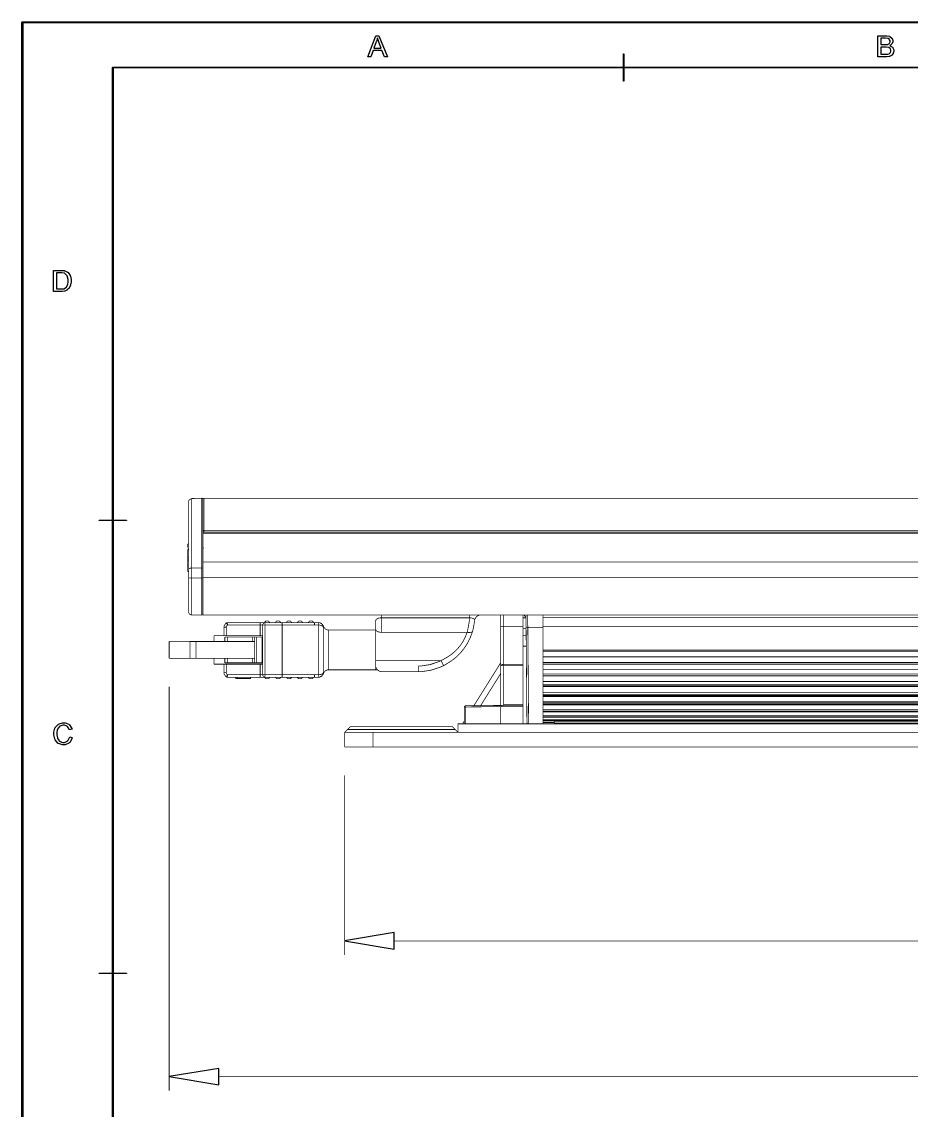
# Model space of a CAD drawing. Extents: x 0.54 to 10.46, y 0.74 to 7.76.
# Drawn here: x 0.535 to 3.818, y 3.745 to 7.761 of the extents above; entities that cross this region are included whole.
import ezdxf

# ---------------------------------------------------------------- set-up
doc = ezdxf.new("R2010")
doc.units = 0
doc.layers.get('0').update_dxf_attribs({"linetype": 'CONTINUOUS'})

msp = doc.modelspace()

# ---------------------------------------------------------------- linework, layer by layer
at = {"color": 0}
for points in [[(10.4631, 0.73899), (0.53689, 0.73899), (0.53646, 0.73899), (0.53516, 0.74029), (0.53516, 0.74072), (0.53516, 7.75928), (0.53516, 7.75971), (0.53646, 7.76101), (0.53689, 7.76101), (10.4631, 7.76101), (10.4635, 7.76101), (10.4648, 7.75971), (10.4648, 7.75928), (10.4648, 0.74072), (10.4648, 0.74029), (10.4635, 0.73899), (10.4631, 0.73899)], [(0.53863, 0.74246), (10.4614, 0.74246), (10.4614, 7.75754), (0.53863, 7.75754), (0.53863, 0.74246)], [(1.8125, 7.63167), (1.84239, 7.70953), (1.85351, 7.70953), (1.88536, 7.63167), (1.87364, 7.63167), (1.86453, 7.65528), (1.83203, 7.65528), (1.82346, 7.63167), (1.8125, 7.63167)], [(1.83496, 7.66363), (1.86139, 7.66363), (1.85325, 7.68522), (1.8526, 7.68685), (1.84799, 7.70031), (1.84771, 7.70133), (1.84744, 7.70008), (1.84397, 7.68772), (1.84353, 7.68647), (1.83496, 7.66363)], [(3.69461, 7.63167), (3.69461, 7.70953), (3.72385, 7.70953), (3.72738, 7.70953), (3.73719, 7.70757), (3.73812, 7.70714), (3.73899, 7.70676), (3.74604, 7.70068), (3.74658, 7.69987), (3.74707, 7.69906), (3.74962, 7.692), (3.74962, 7.68961), (3.74962, 7.68728), (3.74735, 7.68099), (3.7469, 7.68024), (3.74642, 7.67953), (3.73964, 7.67356), (3.73872, 7.67307), (3.73986, 7.67275), (3.74897, 7.66689), (3.74962, 7.66601), (3.75022, 7.66521), (3.75342, 7.65701), (3.75342, 7.65424), (3.75342, 7.65175), (3.75146, 7.64492), (3.75108, 7.6441), (3.75071, 7.64333), (3.74593, 7.63726), (3.74539, 7.63683), (3.74479, 7.63644), (3.73768, 7.63319), (3.73687, 7.63297), (3.736, 7.63276), (3.72721, 7.63167), (3.72428, 7.63167), (3.69461, 7.63167)], [(3.70492, 7.67681), (3.72174, 7.67681), (3.72418, 7.67681), (3.73107, 7.67763), (3.73156, 7.67774), (3.73221, 7.67796), (3.73714, 7.68115), (3.73747, 7.68158), (3.73779, 7.68207), (3.73947, 7.68685), (3.73947, 7.68842), (3.73947, 7.69015), (3.7379, 7.69472), (3.73763, 7.69521), (3.73731, 7.69569), (3.73286, 7.69906), (3.73232, 7.69922), (3.73172, 7.69943), (3.72325, 7.70031), (3.72049, 7.70031), (3.70492, 7.70031), (3.70492, 7.67681)], [(2.75608, 7.54135), (2.75592, 7.54135), (2.75543, 7.54189), (2.75543, 7.54204), (2.75543, 7.64231), (2.75543, 7.64247), (2.75592, 7.64296), (2.75608, 7.64296), (2.75624, 7.64296), (2.75678, 7.64247), (2.75678, 7.64231), (2.75678, 7.54204), (2.75678, 7.54189), (2.75624, 7.54135), (2.75608, 7.54135)], [(3.70492, 7.6409), (3.72428, 7.6409), (3.72601, 7.6409), (3.73096, 7.64117), (3.73133, 7.64122), (3.73188, 7.64133), (3.73682, 7.64318), (3.73725, 7.64339), (3.73763, 7.64367), (3.74094, 7.64725), (3.74121, 7.64768), (3.74143, 7.64817), (3.74274, 7.65272), (3.74274, 7.65424), (3.74274, 7.65614), (3.74083, 7.66129), (3.7405, 7.66183), (3.74013, 7.66237), (3.73497, 7.66613), (3.73432, 7.66635), (3.73361, 7.66656), (3.72558, 7.66764), (3.72293, 7.66764), (3.70492, 7.66764), (3.70492, 7.6409)], [(10.296, 0.90609), (0.87115, 0.90609), (0.87071, 0.90609), (0.86941, 0.90739), (0.86941, 0.90782), (0.86941, 7.59218), (0.86941, 7.59261), (0.87071, 7.59392), (0.87115, 7.59392), (10.296, 7.59392), (10.2964, 7.59392), (10.2977, 7.59261), (10.2977, 7.59218), (10.2977, 0.90782), (10.2977, 0.90739), (10.2964, 0.90609), (10.296, 0.90609)], [(0.87289, 0.90956), (10.2943, 0.90956), (10.2943, 7.59044), (0.87289, 7.59044), (0.87289, 0.90956)], [(0.65283, 6.76579), (0.65283, 6.84358), (0.67963, 6.84358), (0.68305, 6.84358), (0.69265, 6.84267), (0.69347, 6.84244), (0.69455, 6.84224), (0.7041, 6.83762), (0.70491, 6.83692), (0.70589, 6.83604), (0.71354, 6.82497), (0.71408, 6.82362), (0.71457, 6.82226), (0.71718, 6.8094), (0.71718, 6.80512), (0.71718, 6.80122), (0.71539, 6.79053), (0.71506, 6.78939), (0.71468, 6.78825), (0.71029, 6.77881), (0.7098, 6.77806), (0.70926, 6.77735), (0.70329, 6.77143), (0.70269, 6.771), (0.70204, 6.77056), (0.69428, 6.76731), (0.69341, 6.76708), (0.69249, 6.76687), (0.68376, 6.76579), (0.68088, 6.76579), (0.65283, 6.76579)], [(0.66309, 6.77496), (0.67974, 6.77496), (0.68273, 6.77496), (0.69103, 6.77615), (0.69179, 6.77636), (0.69249, 6.77664), (0.69835, 6.78), (0.69878, 6.78043), (0.69938, 6.78103), (0.7041, 6.78922), (0.70448, 6.79025), (0.70481, 6.79129), (0.70654, 6.80181), (0.70654, 6.80528), (0.70654, 6.81), (0.70318, 6.82292), (0.70253, 6.824), (0.70182, 6.82514), (0.69374, 6.83247), (0.69282, 6.83279), (0.69211, 6.83306), (0.68262, 6.83442), (0.67947, 6.83442), (0.66309, 6.83442), (0.66309, 6.77496)], [(0.92128, 5.92042), (0.82096, 5.92042), (0.8208, 5.92042), (0.82031, 5.9209), (0.82031, 5.92106), (0.82031, 5.92128), (0.8208, 5.92176), (0.82096, 5.92176), (0.92128, 5.92176), (0.92144, 5.92176), (0.92193, 5.92128), (0.92193, 5.92106), (0.92193, 5.9209), (0.92144, 5.92042), (0.92128, 5.92042)], [(0.71202, 5.12196), (0.72228, 5.11936), (0.72173, 5.11724), (0.71202, 5.10118), (0.71067, 5.10004), (0.70926, 5.09896), (0.69488, 5.09337), (0.6901, 5.09337), (0.68495, 5.09337), (0.6709, 5.09765), (0.6696, 5.09847), (0.66824, 5.09933), (0.65826, 5.11171), (0.65761, 5.11333), (0.6569, 5.11496), (0.65348, 5.12939), (0.65348, 5.13417), (0.65348, 5.13949), (0.65734, 5.15392), (0.65815, 5.15539), (0.65891, 5.1569), (0.66992, 5.1684), (0.67139, 5.16917), (0.6728, 5.16997), (0.68587, 5.17383), (0.69027, 5.17383), (0.69515, 5.17383), (0.70855, 5.16894), (0.70991, 5.16792), (0.71121, 5.16694), (0.72043, 5.153), (0.72098, 5.15121), (0.71083, 5.14882), (0.71034, 5.15022), (0.70383, 5.16054), (0.70296, 5.16114), (0.70209, 5.16178), (0.69298, 5.16504), (0.69, 5.16504), (0.68625, 5.16504), (0.676, 5.16146), (0.67502, 5.16075), (0.67399, 5.16004), (0.66694, 5.15044), (0.66656, 5.14919), (0.66612, 5.148), (0.66412, 5.13769), (0.66412, 5.13422), (0.66412, 5.12993), (0.6665, 5.11817), (0.66699, 5.11692), (0.66748, 5.11572), (0.67497, 5.1065), (0.676, 5.10585), (0.67697, 5.10525), (0.68614, 5.10215), (0.68924, 5.10215), (0.69287, 5.10215), (0.70285, 5.10633), (0.70388, 5.10715), (0.70486, 5.10801), (0.71164, 5.12033), (0.71202, 5.12196)], [(0.92128, 4.24929), (0.82096, 4.24929), (0.8208, 4.24929), (0.82031, 4.24983), (0.82031, 4.25), (0.82031, 4.25022), (0.8208, 4.25071), (0.82096, 4.25071), (0.92128, 4.25071), (0.92144, 4.25071), (0.92193, 4.25022), (0.92193, 4.25), (0.92193, 4.24983), (0.92144, 4.24929), (0.92128, 4.24929)]]:
    msp.add_lwpolyline(points, close=True, dxfattribs=at)
at = {"color": 0, "const_width": 0.00278}
for points in [[(1.16124, 6.00168), (1.15983, 6.00163), (1.15115, 5.99382), (1.15115, 5.99121)], [(1.15115, 5.74192), (1.15115, 5.99121)], [(1.19916, 6.00299), (1.16124, 6.00168)], [(1.20345, 5.99886), (1.20345, 5.99994), (1.2003, 6.00304), (1.19927, 6.00304), (1.19927, 6.00304), (1.19916, 6.00299), (1.19916, 6.00299)], [(1.20763, 6.00222), (1.20654, 6.00222), (1.20345, 5.99914), (1.20345, 5.99804)], [(1.20345, 5.87765), (1.20345, 5.99886)], [(1.20345, 5.99804), (1.20345, 5.88183)], [(7.47597, 6.00222), (1.20763, 6.00222)], [(1.20763, 5.88465), (1.20714, 5.88476), (1.20356, 5.88232), (1.20345, 5.88183)], [(1.20345, 5.88183), (1.20345, 5.88081), (1.20654, 5.87765), (1.20763, 5.87765)], [(7.48014, 5.87765), (1.20345, 5.87765)], [(1.20345, 5.87765), (1.20345, 5.87315)], [(7.48014, 5.87315), (1.20345, 5.87315)], [(1.20345, 5.87315), (1.20345, 5.76758)], [(1.20763, 5.88465), (1.20763, 5.88015)], [(1.20763, 5.88465), (7.47597, 5.88465)], [(1.20763, 5.88015), (1.20763, 5.87761)], [(1.14697, 5.82026), (1.14697, 5.83404)], [(1.14697, 5.83404), (1.15115, 5.83404)], [(1.14697, 5.81549), (1.15115, 5.81549)], [(1.14697, 5.7864), (1.14697, 5.81293)], [(1.14697, 5.81293), (1.15115, 5.81293)], [(1.14697, 5.77496), (1.14697, 5.7864)], [(1.14697, 5.7864), (1.15115, 5.7864)], [(1.20763, 5.81907), (1.2053, 5.81907), (1.20524, 5.81907), (1.20508, 5.81907), (1.20508, 5.81907), (1.20448, 5.81907), (1.20443, 5.81907), (1.20432, 5.81907), (1.20432, 5.81907), (1.20416, 5.81907), (1.20416, 5.81907), (1.20399, 5.81907), (1.20399, 5.81907), (1.20383, 5.81907), (1.20378, 5.81907), (1.20367, 5.81907), (1.20367, 5.81907), (1.20367, 5.81907), (1.20356, 5.81907), (1.20356, 5.81907)], [(1.14697, 5.73292), (1.14697, 5.77496)], [(1.14697, 5.77496), (1.15115, 5.77496)], [(1.16124, 5.74507), (1.15923, 5.74496), (1.15733, 5.74479), (1.1556, 5.74447), (1.15408, 5.74408), (1.15283, 5.7436), (1.15191, 5.74311), (1.15131, 5.74251), (1.15115, 5.74192)], [(1.19916, 5.74544), (1.16124, 5.74507)], [(1.16124, 5.74507), (1.16124, 5.70817)], [(1.19916, 5.70817), (1.19916, 5.74544)], [(1.19927, 5.74544), (1.19916, 5.74544)], [(1.19927, 5.74544), (1.2009, 5.74533), (1.20161, 5.74522), (1.20226, 5.74507), (1.20275, 5.7449), (1.20313, 5.74468), (1.2034, 5.74442), (1.20345, 5.74419)], [(4.70036, 5.76758), (1.20345, 5.76758)], [(1.20345, 5.76758), (1.20345, 5.71126)], [(1.20345, 5.70817), (1.20345, 5.74419)], [(1.15115, 5.73292), (1.14697, 5.73292)], [(1.14697, 5.7315), (1.15115, 5.7315)], [(1.15115, 5.7315), (1.14697, 5.7315)], [(1.15115, 5.74192), (1.15115, 5.70817)], [(1.15115, 5.58263), (1.15115, 5.70817)], [(1.15115, 5.70817), (1.16124, 5.70817)], [(1.19916, 5.70817), (1.16124, 5.70817)], [(1.16124, 5.70817), (1.16124, 5.57215)], [(1.19916, 5.57215), (1.19916, 5.70817)], [(1.19916, 5.70817), (1.20345, 5.70817)], [(1.20345, 5.71126), (1.20345, 5.57215)], [(5.14111, 5.71126), (1.20345, 5.71126)], [(1.15115, 5.58263), (1.15115, 5.58078), (1.15419, 5.57525), (1.15972, 5.57215), (1.16162, 5.57215)], [(7.48014, 5.57215), (1.16162, 5.57215)], [(1.28982, 5.54275), (1.28847, 5.54194), (1.28109, 5.53087), (1.28109, 5.52713)], [(1.29319, 5.544), (1.29313, 5.544), (1.29302, 5.54394), (1.29302, 5.54394), (1.29281, 5.54389), (1.29281, 5.54389), (1.29264, 5.54389), (1.29264, 5.54389), (1.29243, 5.54383), (1.29243, 5.54383), (1.29226, 5.54378), (1.29226, 5.54378), (1.29221, 5.54378), (1.2921, 5.54372), (1.2921, 5.54372), (1.29205, 5.54372), (1.29188, 5.54368), (1.29188, 5.54368), (1.29188, 5.54368), (1.29172, 5.54362), (1.29172, 5.54362), (1.29167, 5.54362), (1.29156, 5.54357), (1.29156, 5.54357), (1.29134, 5.54351), (1.29118, 5.54346), (1.29112, 5.54346), (1.29102, 5.54335), (1.29102, 5.54335), (1.29096, 5.54335), (1.29085, 5.54329), (1.29085, 5.54329), (1.29069, 5.54318), (1.29064, 5.54318), (1.29053, 5.54313), (1.29053, 5.54313), (1.29047, 5.54313), (1.29037, 5.54303), (1.29037, 5.54303), (1.29031, 5.54303), (1.2902, 5.54297), (1.2902, 5.54297), (1.29015, 5.54297), (1.29004, 5.54286), (1.29004, 5.54286), (1.28998, 5.54286), (1.28988, 5.54275), (1.28988, 5.54275), (1.28982, 5.54275), (1.28971, 5.54269), (1.28971, 5.54269)], [(1.2946, 5.54411), (1.29422, 5.54411), (1.29329, 5.54406), (1.29319, 5.544)], [(1.2946, 5.54411), (1.2946, 5.53494)], [(1.2946, 5.54411), (1.41504, 5.54411)], [(1.41504, 5.54411), (1.41504, 5.53494)], [(1.41504, 5.54411), (1.43338, 5.54411)], [(1.43338, 5.54411), (1.43104, 5.54411), (1.42421, 5.53728), (1.42421, 5.53494)], [(1.43707, 5.54964), (1.43565, 5.54964), (1.43158, 5.54551), (1.43158, 5.54411)], [(1.43338, 5.54411), (1.43321, 5.5434), (1.43261, 5.53575), (1.43267, 5.53494)], [(1.43338, 5.54411), (1.49615, 5.54411)], [(1.43707, 5.54964), (1.44439, 5.54964)], [(1.44993, 5.54411), (1.44993, 5.54551), (1.44575, 5.54958), (1.44439, 5.54958)], [(1.47743, 5.54964), (1.47601, 5.54964), (1.47194, 5.54551), (1.47194, 5.54411)], [(1.47743, 5.54964), (1.48475, 5.54964)], [(1.49029, 5.54411), (1.49029, 5.54551), (1.48617, 5.54958), (1.48481, 5.54958)], [(1.49615, 5.54411), (1.49593, 5.5434), (1.49539, 5.53575), (1.49544, 5.53494)], [(1.49615, 5.54411), (1.49615, 5.53494)], [(1.49615, 5.54411), (1.61546, 5.54411)], [(1.51779, 5.54964), (1.51639, 5.54964), (1.51232, 5.54551), (1.51232, 5.54411)], [(1.51779, 5.54964), (1.52518, 5.54964)], [(1.53065, 5.54411), (1.53065, 5.54551), (1.52653, 5.54958), (1.52518, 5.54958)], [(1.55821, 5.54964), (1.55681, 5.54964), (1.55268, 5.54551), (1.55268, 5.54411)], [(1.55821, 5.54964), (1.56554, 5.54964)], [(1.57101, 5.54411), (1.57101, 5.54551), (1.56689, 5.54958), (1.56554, 5.54958)], [(1.59858, 5.54964), (1.59717, 5.54964), (1.5931, 5.54551), (1.5931, 5.54411)], [(1.59858, 5.54964), (1.6059, 5.54964)], [(1.61143, 5.54411), (1.61143, 5.54551), (1.60726, 5.54958), (1.6059, 5.54958)], [(1.61546, 5.54411), (1.61546, 5.53494)], [(1.61546, 5.54411), (1.62978, 5.54411)], [(1.64811, 5.52576), (1.64811, 5.52903), (1.64274, 5.53879), (1.63297, 5.54411), (1.62978, 5.54411)], [(1.62978, 5.53494), (1.62978, 5.54411)], [(1.62978, 5.54411), (1.63092, 5.54411)], [(1.64871, 5.53033), (1.64817, 5.53239), (1.64214, 5.54031), (1.63368, 5.54411), (1.63092, 5.54411)], [(1.86247, 5.56168), (1.8584, 5.56153), (1.85449, 5.56093), (1.85086, 5.55994), (1.84771, 5.55865), (1.84511, 5.55707), (1.84315, 5.55524), (1.84196, 5.55328), (1.84158, 5.55126)], [(1.84158, 5.55126), (1.84158, 5.3839)], [(1.86247, 5.56168), (1.86247, 5.57215)], [(2.18679, 5.56168), (1.86247, 5.56168)], [(1.86247, 5.56168), (1.86247, 5.50819)], [(2.17904, 5.50819), (2.18028, 5.51253), (2.18679, 5.54943), (2.18679, 5.56168)], [(2.18679, 5.56168), (2.18679, 5.57215)], [(2.18679, 5.56168), (2.18799, 5.56168), (2.18858, 5.56164), (2.18924, 5.56164), (2.19103, 5.56147), (2.19157, 5.56142), (2.19217, 5.56136), (2.19271, 5.56131), (2.19325, 5.56119), (2.19379, 5.56114), (2.19542, 5.56082), (2.19689, 5.56049), (2.19732, 5.56039), (2.19781, 5.56028), (2.19824, 5.56011), (2.19911, 5.5599), (2.19949, 5.55974), (2.19993, 5.55957), (2.20031, 5.55946), (2.20068, 5.55931), (2.20101, 5.55919), (2.20133, 5.55903), (2.20171, 5.55886), (2.20204, 5.55871), (2.20236, 5.5586), (2.20264, 5.55843), (2.20296, 5.55826), (2.20378, 5.55778), (2.204, 5.55761), (2.20426, 5.55746), (2.20492, 5.55697), (2.20508, 5.55681), (2.20529, 5.55664), (2.20562, 5.55632), (2.20574, 5.5561), (2.20589, 5.55593), (2.20632, 5.55528), (2.20637, 5.55507), (2.20654, 5.55458), (2.2066, 5.55436), (2.20676, 5.55388), (2.20676, 5.5535), (2.20682, 5.55333), (2.20682, 5.55317)], [(2.19906, 5.51269), (2.20003, 5.516), (2.20649, 5.54975), (2.20682, 5.55317)], [(2.22765, 5.57215), (2.22412, 5.57215), (2.21354, 5.56674), (2.20703, 5.55588), (2.20682, 5.55317)], [(2.30274, 5.52869), (2.30274, 5.57215)], [(2.38471, 5.57215), (2.38471, 5.53033)], [(2.39611, 5.56168), (2.38471, 5.56168)], [(2.39611, 5.56179), (2.39606, 5.56326), (2.38824, 5.57215), (2.38564, 5.57215)], [(2.396, 5.57215), (2.39638, 5.5261)], [(2.40229, 5.57215), (2.40267, 5.52615)], [(2.45876, 5.57215), (2.45876, 5.56381)], [(2.45876, 5.56381), (2.45876, 5.53033)], [(2.45876, 5.56381), (6.22483, 5.56381)], [(1.28109, 5.52713), (1.28109, 5.49582)], [(1.29026, 5.52713), (1.28109, 5.52713)], [(1.2946, 5.53494), (1.29449, 5.53483), (1.29427, 5.53472), (1.29416, 5.53456), (1.29351, 5.53413), (1.2934, 5.53396), (1.29308, 5.53375), (1.29253, 5.53321), (1.29243, 5.53304), (1.29226, 5.53288), (1.29216, 5.53271), (1.29205, 5.53261), (1.29183, 5.53228), (1.29172, 5.53207), (1.29161, 5.53196), (1.2915, 5.53174), (1.29129, 5.53142), (1.29123, 5.53125), (1.29112, 5.53108), (1.29107, 5.53087), (1.29096, 5.53071), (1.29091, 5.53054), (1.2908, 5.53033), (1.29069, 5.53), (1.29064, 5.52979), (1.29058, 5.52962), (1.29053, 5.5294), (1.29047, 5.52924), (1.29047, 5.52903), (1.29042, 5.52886), (1.29042, 5.52865), (1.29037, 5.52849), (1.29037, 5.52826), (1.29031, 5.5281), (1.29031, 5.52767), (1.29026, 5.5275), (1.29026, 5.52713)], [(1.29026, 5.52713), (1.29026, 5.49582)], [(1.29123, 5.54047), (1.29156, 5.53988), (1.29194, 5.53928), (1.29237, 5.53863), (1.29275, 5.53792), (1.29324, 5.53722), (1.29367, 5.53646), (1.29416, 5.53569), (1.2946, 5.53494)], [(1.2946, 5.53494), (1.41504, 5.53494)], [(1.41504, 5.53494), (1.42421, 5.53494)], [(1.41504, 5.49582), (1.41504, 5.53494)], [(1.42421, 5.53494), (1.42665, 5.53494)], [(1.42421, 5.53494), (1.42421, 5.3514)], [(1.42665, 5.53494), (1.43267, 5.53494)], [(1.43267, 5.53494), (1.43267, 5.3514)], [(1.43267, 5.53494), (1.49544, 5.53494)], [(1.49544, 5.53494), (1.49576, 5.53494)], [(1.49544, 5.3514), (1.49544, 5.53494)], [(1.49582, 5.53494), (1.49615, 5.53494)], [(1.49615, 5.53494), (1.49615, 5.3514)], [(1.49615, 5.53494), (1.61546, 5.53494)], [(1.62978, 5.53494), (1.61546, 5.53494)], [(1.62978, 5.3514), (1.62978, 5.53494)], [(1.64811, 5.52576), (1.64779, 5.52756), (1.64671, 5.52924), (1.64501, 5.53087), (1.64274, 5.53222), (1.63997, 5.53336), (1.63678, 5.53424), (1.63336, 5.53478), (1.62978, 5.53494)], [(1.64811, 5.52576), (1.64811, 5.36057)], [(1.64817, 5.52593), (1.64817, 5.52588)], [(1.64871, 5.53033), (1.64919, 5.52832), (1.65522, 5.52046), (1.66362, 5.5166), (1.66644, 5.5166)], [(1.84196, 5.5166), (1.6665, 5.5166)], [(1.84082, 5.36974), (1.84082, 5.51247)], [(1.84158, 5.51867), (1.84196, 5.5166), (1.84315, 5.51465), (1.84511, 5.51286), (1.84771, 5.51129), (1.85086, 5.50999), (1.85449, 5.509), (1.8584, 5.5084), (1.86247, 5.50819)], [(1.86247, 5.50819), (2.17904, 5.50819)], [(2.08236, 5.4036), (2.08512, 5.40511), (2.08794, 5.40663), (2.09071, 5.4081), (2.09347, 5.40967), (2.09619, 5.41118), (2.09896, 5.41271), (2.10167, 5.41428), (2.10439, 5.4159), (2.10704, 5.41754), (2.10969, 5.41922), (2.11231, 5.4209), (2.1149, 5.42264), (2.11751, 5.42443), (2.12001, 5.42622), (2.1225, 5.42811), (2.12494, 5.43001), (2.12972, 5.43403), (2.13206, 5.43614), (2.13433, 5.43826), (2.13656, 5.44043), (2.13878, 5.44265), (2.1409, 5.44488), (2.14301, 5.44715), (2.14513, 5.44949), (2.14719, 5.45182), (2.14919, 5.45415), (2.1511, 5.45654), (2.153, 5.45899), (2.15483, 5.46143), (2.15662, 5.46392), (2.15836, 5.46636), (2.16, 5.46892), (2.16157, 5.4714), (2.16308, 5.47396), (2.1645, 5.47657), (2.1659, 5.47911), (2.16726, 5.48172), (2.16857, 5.48432), (2.16982, 5.48699), (2.17106, 5.48958), (2.17344, 5.4949), (2.17458, 5.49756), (2.17567, 5.50022), (2.17681, 5.50288), (2.1779, 5.50553), (2.17904, 5.50819)], [(2.19906, 5.51269), (2.19819, 5.50999), (2.19721, 5.50726), (2.19536, 5.50185), (2.19342, 5.49642), (2.19239, 5.49376), (2.19129, 5.49104), (2.19015, 5.48833), (2.18778, 5.48292), (2.18647, 5.48025), (2.18511, 5.47754), (2.18375, 5.47488), (2.18235, 5.47222), (2.18083, 5.46957), (2.17931, 5.46696), (2.17779, 5.46431), (2.17617, 5.46169), (2.17453, 5.45915), (2.17285, 5.45654), (2.17111, 5.454), (2.16938, 5.4515), (2.16754, 5.449), (2.16575, 5.4465), (2.16194, 5.44162), (2.16, 5.43918), (2.15597, 5.4344), (2.15392, 5.43207), (2.15181, 5.42974), (2.14968, 5.42746), (2.14751, 5.42524), (2.14529, 5.42301), (2.14301, 5.42085), (2.14074, 5.41872), (2.1384, 5.41661), (2.13601, 5.41461), (2.13363, 5.41265), (2.13118, 5.41069), (2.12619, 5.4069), (2.12364, 5.40506), (2.1211, 5.40326), (2.11589, 5.39979), (2.11322, 5.39806), (2.10792, 5.39469), (2.10519, 5.39301), (2.10254, 5.39139), (2.09169, 5.38488)], [(2.17904, 5.50819), (2.18261, 5.50754), (2.18608, 5.50726), (2.18935, 5.50738), (2.19228, 5.50782), (2.19482, 5.50857), (2.19678, 5.50971), (2.19824, 5.51107), (2.19906, 5.51269)], [(2.31315, 5.53033), (2.3119, 5.53033), (2.31164, 5.53028), (2.31011, 5.53028), (2.3099, 5.53022), (2.30914, 5.53022), (2.30892, 5.53017), (2.30843, 5.53017), (2.30821, 5.53011), (2.30778, 5.53011), (2.30757, 5.53006), (2.30713, 5.53006), (2.30692, 5.53), (2.30669, 5.53), (2.30653, 5.52994), (2.30632, 5.52994), (2.3061, 5.52989), (2.30593, 5.52989), (2.30578, 5.52983), (2.30556, 5.52983), (2.30539, 5.52979), (2.30524, 5.52979), (2.3049, 5.52968), (2.30474, 5.52968), (2.30458, 5.52962), (2.30447, 5.52962), (2.30431, 5.52957), (2.30425, 5.52957), (2.30404, 5.52951), (2.30404, 5.52951), (2.30399, 5.52951), (2.30382, 5.52946), (2.30382, 5.52946), (2.30376, 5.52946), (2.3036, 5.52935), (2.3036, 5.52935), (2.30354, 5.52935), (2.30339, 5.52929), (2.30339, 5.52929), (2.30333, 5.52929), (2.30322, 5.52924), (2.30322, 5.52924), (2.30317, 5.52924), (2.30306, 5.52914), (2.30306, 5.52914), (2.303, 5.52914), (2.3029, 5.52903), (2.3029, 5.52903), (2.30285, 5.52903), (2.30274, 5.52886), (2.30274, 5.52886), (2.30274, 5.52886), (2.30274, 5.52869), (2.30274, 5.52869)], [(2.30274, 5.38476), (2.30274, 5.52869)], [(2.38471, 5.53033), (2.31315, 5.53033)], [(2.31315, 5.53033), (2.31315, 5.38992)], [(2.38471, 5.53033), (2.38471, 5.38992)], [(2.38471, 5.52197), (2.39643, 5.52197)], [(2.39638, 5.5261), (2.39697, 5.4579), (2.39757, 5.39236), (2.39811, 5.33197), (2.39854, 5.27903), (2.39893, 5.23557), (2.39919, 5.20329), (2.39936, 5.18343), (2.39942, 5.17671)], [(2.40267, 5.52615), (2.40013, 5.52615), (2.40001, 5.5261), (2.39958, 5.5261), (2.39958, 5.5261), (2.39931, 5.5261), (2.39931, 5.5261), (2.39882, 5.5261), (2.39882, 5.5261), (2.39854, 5.5261), (2.39854, 5.5261), (2.39789, 5.5261), (2.39789, 5.5261), (2.39774, 5.5261), (2.39774, 5.5261), (2.39719, 5.5261), (2.39719, 5.5261), (2.39708, 5.5261), (2.39708, 5.5261), (2.39643, 5.5261)], [(2.40267, 5.52615), (2.45253, 5.52615)], [(2.45876, 5.52615), (2.45253, 5.52615)], [(2.45876, 5.53033), (2.45876, 5.52615)], [(2.45876, 5.53033), (2.45876, 5.52615)], [(2.45876, 5.53033), (6.22483, 5.53033)], [(2.45876, 5.52615), (2.45876, 5.17051)], [(1.07921, 5.47456), (1.24436, 5.47456)], [(1.07921, 5.41178), (1.07921, 5.47456)], [(1.15625, 5.47433), (1.15625, 5.41194)], [(1.15625, 5.47433), (1.17828, 5.47433)], [(1.17828, 5.47433), (1.17828, 5.41194)], [(1.17828, 5.47433), (1.39486, 5.47433)], [(1.24436, 5.49582), (1.24436, 5.47433)], [(1.24436, 5.49582), (1.42421, 5.49582)], [(1.28472, 5.47433), (1.28472, 5.49089)], [(1.28472, 5.49089), (1.29405, 5.49089)], [(1.29405, 5.49089), (1.29405, 5.47439)], [(1.38569, 5.49089), (1.29405, 5.49089)], [(1.38569, 5.47433), (1.38569, 5.49089)], [(1.39486, 5.49089), (1.38569, 5.49089)], [(1.39486, 5.49089), (1.39486, 5.47439)], [(1.39486, 5.49089), (1.40033, 5.49089)], [(1.39486, 5.47433), (1.39486, 5.41194)], [(1.40039, 5.49089), (1.40039, 5.39546)], [(1.40039, 5.49089), (1.42236, 5.49089)], [(1.42236, 5.49089), (1.42236, 5.39546)], [(2.39665, 5.49685), (2.38471, 5.49685)], [(2.38471, 5.45708), (2.39697, 5.45708)], [(2.45876, 5.44239), (6.22483, 5.44239)], [(2.45876, 5.43788), (6.22483, 5.43788)], [(1.07921, 5.41178), (1.24436, 5.41178)], [(1.15625, 5.41194), (1.17828, 5.41194)], [(1.17828, 5.41194), (1.39486, 5.41194)], [(1.24436, 5.41194), (1.24436, 5.39051)], [(1.24436, 5.39051), (1.42421, 5.39051)], [(1.28109, 5.35921), (1.28109, 5.39051)], [(1.28472, 5.39546), (1.28472, 5.41194)], [(1.29405, 5.39546), (1.28472, 5.39546)], [(1.29026, 5.39051), (1.29026, 5.35921)], [(1.29405, 5.41194), (1.29405, 5.39546)], [(1.38569, 5.39546), (1.29405, 5.39546)], [(1.38569, 5.41194), (1.38569, 5.39546)], [(1.39486, 5.39546), (1.38569, 5.39546)], [(1.39486, 5.41194), (1.39486, 5.39546)], [(1.39486, 5.39546), (1.40033, 5.39546)], [(1.40039, 5.39546), (1.42236, 5.39546)], [(1.41504, 5.3514), (1.41504, 5.39051)], [(1.84158, 5.4036), (1.86247, 5.4036)], [(1.84158, 5.3839), (1.84158, 5.38021), (1.84765, 5.36914), (1.85872, 5.36296), (1.86247, 5.36296)], [(2.08236, 5.4036), (1.86247, 5.4036)], [(1.99849, 5.3839), (2.00922, 5.3839), (2.04156, 5.38889), (2.07585, 5.40039), (2.08236, 5.4036)], [(1.99849, 5.36296), (2.01042, 5.36296), (2.04633, 5.36854), (2.08442, 5.38129), (2.09169, 5.38488)], [(1.99849, 5.36296), (1.99849, 5.38385)], [(2.08236, 5.4036), (2.08421, 5.39996), (2.08594, 5.39643), (2.08897, 5.39035), (2.09011, 5.38803), (2.09169, 5.38488)], [(2.30274, 5.39589), (2.20361, 5.23731)], [(2.31315, 5.38992), (2.31114, 5.38981), (2.30919, 5.38954), (2.30735, 5.38906), (2.30578, 5.3884), (2.30447, 5.38764), (2.3035, 5.38672), (2.3029, 5.38574), (2.30274, 5.38476)], [(2.31315, 5.38504), (2.30735, 5.38504), (2.30578, 5.38499), (2.30447, 5.38493), (2.3035, 5.38488), (2.3029, 5.38482), (2.30274, 5.38476)], [(2.30274, 5.23817), (2.30274, 5.38476)], [(2.31315, 5.38504), (2.31315, 5.38992)], [(2.31315, 5.38992), (2.38471, 5.38992)], [(2.31315, 5.38504), (2.31315, 5.24046)], [(2.38471, 5.38504), (2.31315, 5.38504)], [(2.38471, 5.38992), (2.38471, 5.38504)], [(2.38471, 5.38504), (2.38471, 5.24046)], [(6.22478, 5.41781), (2.45876, 5.41781)], [(6.22478, 5.39671), (2.45876, 5.39671)], [(2.45876, 5.39068), (6.22483, 5.39068)], [(1.28109, 5.35921), (1.28109, 5.35531), (1.28847, 5.34446), (1.28982, 5.34358)], [(1.28109, 5.35921), (1.29026, 5.35921)], [(1.28982, 5.34358), (1.28982, 5.34358), (1.28998, 5.34347), (1.28998, 5.34347), (1.28998, 5.34347), (1.29015, 5.34337), (1.29015, 5.34337), (1.29015, 5.34337), (1.29031, 5.34332), (1.29031, 5.34332), (1.29031, 5.34332), (1.29047, 5.34321), (1.29047, 5.34321), (1.29047, 5.34321), (1.29058, 5.34315), (1.29058, 5.34315), (1.29058, 5.34315), (1.29074, 5.3431), (1.29074, 5.3431), (1.29074, 5.3431), (1.29091, 5.34304), (1.29091, 5.34304)], [(1.29026, 5.35921), (1.29026, 5.35878), (1.29031, 5.35861), (1.29031, 5.35818), (1.29037, 5.35807), (1.29037, 5.35775), (1.29042, 5.35764), (1.29042, 5.35747), (1.29047, 5.35732), (1.29047, 5.35721), (1.29053, 5.35704), (1.29053, 5.35688), (1.29058, 5.35678), (1.29064, 5.35661), (1.29064, 5.3565), (1.29069, 5.35633), (1.29074, 5.35622), (1.2908, 5.35607), (1.29085, 5.35596), (1.29091, 5.35579), (1.29096, 5.35568), (1.29102, 5.35553), (1.29118, 5.35525), (1.29118, 5.35525), (1.29129, 5.35504), (1.29129, 5.35504), (1.29129, 5.35504), (1.2914, 5.35476), (1.2914, 5.35476)], [(1.29091, 5.34304), (1.29118, 5.34293), (1.29373, 5.34224), (1.2946, 5.34224)], [(1.2946, 5.3514), (1.29416, 5.35064), (1.29367, 5.34988), (1.29324, 5.34912), (1.29237, 5.34771), (1.29194, 5.34706), (1.29156, 5.34646), (1.29123, 5.34586)], [(1.2914, 5.35476), (1.2914, 5.35476), (1.2915, 5.35454), (1.2915, 5.35454), (1.2915, 5.35454), (1.29167, 5.35439), (1.29167, 5.35439), (1.29167, 5.35439), (1.29177, 5.35422), (1.29177, 5.35422), (1.29188, 5.35406), (1.29188, 5.35406), (1.29199, 5.35385), (1.29199, 5.35385), (1.29199, 5.35385), (1.2921, 5.35368), (1.2921, 5.35368), (1.2921, 5.35368), (1.29226, 5.35351), (1.29226, 5.35351), (1.29226, 5.35351), (1.29237, 5.35335), (1.29237, 5.35335), (1.29248, 5.35319), (1.29248, 5.35319), (1.29264, 5.35303), (1.29264, 5.35303), (1.29264, 5.35303), (1.29281, 5.35286), (1.29281, 5.35286), (1.29308, 5.3526), (1.29308, 5.3526), (1.29324, 5.35243), (1.29324, 5.35243), (1.29324, 5.35243), (1.2934, 5.35232), (1.2934, 5.35232), (1.2934, 5.35232), (1.29357, 5.35215), (1.29357, 5.35215)], [(1.2946, 5.3514), (1.29357, 5.35215)], [(1.41504, 5.3514), (1.2946, 5.3514)], [(1.2946, 5.3514), (1.2946, 5.34224)], [(1.2946, 5.34224), (1.41504, 5.34224)], [(1.32438, 5.34224), (1.32438, 5.33854)], [(1.33024, 5.33854), (1.33024, 5.34224)], [(1.37945, 5.33854), (1.37945, 5.34224)], [(1.41504, 5.3514), (1.41504, 5.34224)], [(1.42421, 5.3514), (1.41504, 5.3514)], [(1.41504, 5.34224), (1.43338, 5.34224)], [(1.42421, 5.3514), (1.42421, 5.34912), (1.43104, 5.34224), (1.43338, 5.34224)], [(1.42421, 5.3514), (1.42665, 5.3514)], [(1.42665, 5.3514), (1.43267, 5.3514)], [(1.43158, 5.34224), (1.43158, 5.34088), (1.43565, 5.33669), (1.43707, 5.33669)], [(1.43267, 5.3514), (1.43261, 5.35064), (1.43317, 5.34299), (1.43338, 5.34224)], [(1.43267, 5.3514), (1.49544, 5.3514)], [(1.43338, 5.34224), (1.49615, 5.34224)], [(1.44439, 5.33669), (1.44575, 5.33669), (1.44993, 5.34088), (1.44993, 5.34224)], [(1.47194, 5.34224), (1.47194, 5.34088), (1.47601, 5.33669), (1.47743, 5.33669)], [(1.48481, 5.33669), (1.48617, 5.33669), (1.49029, 5.34088), (1.49029, 5.34224)], [(1.49544, 5.3514), (1.49539, 5.35064), (1.49593, 5.34299), (1.49615, 5.34224)], [(1.49544, 5.3514), (1.49576, 5.3514)], [(1.49582, 5.3514), (1.49615, 5.3514)], [(1.49615, 5.3514), (1.49615, 5.34224)], [(1.49615, 5.3514), (1.61546, 5.3514)], [(1.49615, 5.34224), (1.61546, 5.34224)], [(1.51232, 5.34224), (1.51232, 5.34088), (1.51639, 5.33669), (1.51779, 5.33669)], [(1.52518, 5.33669), (1.52653, 5.33669), (1.53065, 5.34088), (1.53065, 5.34224)], [(1.55268, 5.34224), (1.55268, 5.34088), (1.55681, 5.33669), (1.55821, 5.33669)], [(1.56554, 5.33669), (1.56689, 5.33669), (1.57101, 5.34088), (1.57101, 5.34224)], [(1.59304, 5.34224), (1.59304, 5.34088), (1.59717, 5.33669), (1.59858, 5.33669)], [(1.6059, 5.33669), (1.60726, 5.33669), (1.61143, 5.34088), (1.61143, 5.34224)], [(1.61546, 5.3514), (1.61546, 5.34224)], [(1.61546, 5.3514), (1.62978, 5.3514)], [(1.62978, 5.34224), (1.61546, 5.34224)], [(1.62978, 5.34224), (1.63297, 5.34224), (1.64274, 5.3476), (1.64811, 5.35736), (1.64811, 5.36057)], [(1.62978, 5.3514), (1.63336, 5.35157), (1.63678, 5.35211), (1.63997, 5.35292), (1.64274, 5.35411), (1.64501, 5.35547), (1.64675, 5.35704), (1.64779, 5.35878), (1.64811, 5.36057)], [(1.62978, 5.34224), (1.62978, 5.3514)], [(1.63092, 5.34224), (1.62978, 5.34224)], [(1.63092, 5.34224), (1.63368, 5.34224), (1.64214, 5.34608), (1.64817, 5.354), (1.64871, 5.35601)], [(1.66644, 5.36974), (1.66362, 5.36974), (1.65522, 5.36594), (1.64919, 5.35807), (1.64871, 5.35601)], [(1.66644, 5.36974), (1.84706, 5.36974)], [(1.99849, 5.36296), (1.86247, 5.36296)], [(6.22478, 5.37071), (2.45876, 5.37071)], [(6.22478, 5.35389), (2.45876, 5.35389)], [(2.45876, 5.3476), (6.22483, 5.3476)], [(1.32438, 5.33854), (1.33024, 5.33854)], [(1.32438, 5.33854), (1.32438, 5.33811), (1.32574, 5.33669), (1.32623, 5.33669)], [(1.3284, 5.33669), (1.32623, 5.33669)], [(1.3284, 5.33669), (1.32883, 5.33669), (1.33024, 5.33811), (1.33024, 5.33854)], [(1.3284, 5.33669), (1.3776, 5.33669)], [(1.33024, 5.33854), (1.37945, 5.33854)], [(1.3776, 5.33669), (1.37804, 5.33669), (1.37945, 5.33811), (1.37945, 5.33854)], [(1.44439, 5.33669), (1.43707, 5.33669)], [(1.48481, 5.33669), (1.47743, 5.33669)], [(1.52518, 5.33669), (1.51785, 5.33669)], [(1.56554, 5.33669), (1.55821, 5.33669)], [(1.6059, 5.33669), (1.59858, 5.33669)], [(6.22478, 5.32676), (2.45876, 5.32676)], [(6.22478, 5.31429), (2.45876, 5.31429)], [(6.22478, 5.31039), (2.45876, 5.31039)], [(6.22478, 5.30979), (2.45876, 5.30979)], [(2.45876, 5.3074), (6.22483, 5.3074)], [(2.45876, 5.28674), (6.22483, 5.28674)], [(6.22478, 5.27957), (2.45876, 5.27957)], [(6.22478, 5.27507), (2.45876, 5.27507)], [(6.22478, 5.27311), (2.45876, 5.27311)], [(2.45876, 5.27138), (6.22483, 5.27138)], [(2.17231, 5.23703), (2.17171, 5.23703), (2.16812, 5.23389), (2.16812, 5.23281)], [(2.17231, 5.23281), (2.16812, 5.23281)], [(2.16812, 5.23281), (2.16812, 5.17051)], [(2.30518, 5.23817), (2.17231, 5.23703)], [(2.17231, 5.23703), (2.17231, 5.23676), (2.17231, 5.23606), (2.17231, 5.23579)], [(2.17231, 5.23579), (2.17231, 5.23508), (2.17231, 5.2334), (2.17231, 5.23281)], [(2.30274, 5.23394), (2.17231, 5.23281)], [(2.30751, 5.2346), (2.30274, 5.23394)], [(2.30274, 5.23394), (2.30274, 5.17051)], [(2.30751, 5.2346), (2.30751, 5.23465), (2.30761, 5.23475), (2.30761, 5.23475), (2.30772, 5.23497), (2.30772, 5.23503), (2.30778, 5.23519), (2.30778, 5.23519), (2.30778, 5.23525), (2.30783, 5.23535), (2.30783, 5.23535), (2.30783, 5.2354), (2.30789, 5.23557), (2.30789, 5.23557), (2.30789, 5.23562), (2.30794, 5.23574), (2.30794, 5.23574), (2.30794, 5.23579), (2.30794, 5.23594), (2.30794, 5.23594), (2.30789, 5.23617), (2.30789, 5.23617), (2.30789, 5.23633), (2.30789, 5.23633), (2.30789, 5.23639), (2.30783, 5.23649), (2.30783, 5.23649), (2.30783, 5.23654), (2.30778, 5.23665), (2.30778, 5.23665), (2.30772, 5.23671), (2.30772, 5.23682), (2.30772, 5.23682), (2.30767, 5.23687), (2.30761, 5.23699), (2.30761, 5.23699), (2.30757, 5.23703), (2.30746, 5.23714), (2.30746, 5.23714), (2.3074, 5.23719), (2.30729, 5.23736), (2.30729, 5.23736), (2.30724, 5.23742), (2.30713, 5.23747), (2.30713, 5.23747), (2.30707, 5.23753), (2.30692, 5.23763), (2.30692, 5.23763), (2.30686, 5.23768), (2.30675, 5.23774), (2.30675, 5.23774), (2.30669, 5.23779), (2.30653, 5.23785), (2.30653, 5.23785), (2.30647, 5.2379), (2.30632, 5.23796), (2.30632, 5.23796), (2.30621, 5.23801), (2.30621, 5.23801), (2.30604, 5.23801), (2.30604, 5.23801), (2.30599, 5.23807), (2.30587, 5.23807), (2.30587, 5.23807), (2.30567, 5.23812), (2.30561, 5.23812), (2.30544, 5.23812), (2.30544, 5.23812), (2.30539, 5.23817), (2.30528, 5.23817), (2.30528, 5.23817)], [(2.30832, 5.23557), (2.30751, 5.2346)], [(2.31315, 5.24046), (2.31065, 5.23807), (2.30832, 5.23557)], [(2.38471, 5.23557), (2.30832, 5.23557)], [(2.31315, 5.24046), (2.38471, 5.24046)], [(2.38471, 5.24046), (2.38471, 5.23557)], [(2.38471, 5.23557), (2.38471, 5.17051)], [(6.22478, 5.25146), (2.45876, 5.25146)], [(6.22478, 5.2475), (2.45876, 5.2475)], [(6.22478, 5.24371), (2.45876, 5.24371)], [(6.22478, 5.24143), (2.45876, 5.24143)], [(2.45876, 5.24024), (6.22483, 5.24024)], [(6.22478, 5.2225), (2.45876, 5.2225)], [(2.16812, 5.18056), (2.16189, 5.17051)], [(2.45876, 5.21724), (6.22483, 5.21724)], [(6.22478, 5.21539), (2.45876, 5.21539)], [(2.45876, 5.21463), (6.22483, 5.21463)], [(6.22478, 5.20156), (2.45876, 5.20156)], [(2.45876, 5.19678), (6.22483, 5.19678)], [(6.22478, 5.19542), (2.45876, 5.19542)], [(2.45876, 5.19504), (6.22483, 5.19504)], [(6.22478, 5.18701), (2.45876, 5.18701)], [(2.45876, 5.18283), (6.22483, 5.18283)], [(6.22478, 5.18201), (2.45876, 5.18201)], [(2.45876, 5.18186), (6.22483, 5.18186)], [(6.22478, 5.18056), (2.45876, 5.18056)], [(6.18294, 5.17974), (2.50065, 5.17974)], [(2.50065, 5.17974), (2.50065, 5.17285)], [(1.72651, 5.13917), (1.73699, 5.14958)], [(1.74744, 5.16004), (1.7474, 5.16004), (1.74729, 5.15989), (1.74729, 5.15989), (1.74724, 5.15989), (1.74707, 5.15972), (1.74707, 5.15972), (1.7469, 5.1595), (1.74685, 5.1595), (1.74669, 5.15935), (1.74669, 5.15935), (1.74647, 5.15907), (1.74642, 5.15907), (1.74621, 5.15886), (1.74621, 5.15886), (1.7461, 5.15869), (1.74593, 5.15858), (1.74576, 5.15842), (1.74567, 5.15826), (1.74485, 5.15744), (1.74462, 5.15728), (1.74447, 5.15712), (1.74431, 5.1569), (1.74408, 5.15674), (1.74393, 5.15657), (1.74376, 5.15636), (1.74354, 5.15619), (1.74192, 5.15457), (1.74169, 5.1544), (1.74154, 5.15419), (1.73719, 5.14985), (1.73699, 5.14958)], [(2.1345, 5.14963), (1.73699, 5.14963)], [(2.12403, 5.16004), (1.74744, 5.16004)], [(2.1345, 5.14963), (2.1289, 5.15522), (2.12869, 5.15539), (2.12853, 5.1556), (2.12831, 5.15582), (2.1281, 5.15597), (2.12793, 5.15619), (2.12771, 5.15636), (2.12756, 5.15657), (2.12733, 5.15674), (2.12717, 5.1569), (2.12701, 5.15712), (2.12679, 5.15728), (2.12565, 5.15842), (2.12554, 5.15858), (2.12537, 5.15869), (2.12528, 5.15886), (2.12522, 5.1589), (2.125, 5.15907), (2.125, 5.15907), (2.12494, 5.15913), (2.12478, 5.15935), (2.12478, 5.15935), (2.12472, 5.1594), (2.12457, 5.1595), (2.12457, 5.1595), (2.12451, 5.15956), (2.1244, 5.15972), (2.1244, 5.15972), (2.12424, 5.15983), (2.12418, 5.15989), (2.12408, 5.16), (2.12408, 5.16)], [(2.1345, 5.14963), (2.14497, 5.13917)], [(6.54004, 5.17051), (2.14356, 5.17051)], [(2.14497, 5.17042), (2.14497, 5.17046), (2.14497, 5.13917)], [(2.16211, 5.17085), (2.14501, 5.17085)], [(2.39947, 5.17671), (2.39947, 5.17638), (2.39953, 5.17626), (2.39953, 5.17594), (2.39958, 5.17578), (2.39958, 5.17567), (2.39962, 5.17551), (2.39962, 5.17535), (2.39968, 5.17518), (2.39968, 5.17507), (2.39979, 5.17475), (2.39979, 5.17464), (2.39985, 5.17449), (2.3999, 5.17437), (2.39996, 5.17421), (2.40007, 5.1741), (2.40013, 5.17393), (2.40013, 5.17393), (2.40022, 5.17367), (2.40022, 5.17367), (2.40022, 5.17367), (2.40039, 5.17344), (2.40039, 5.17344), (2.40039, 5.17344), (2.40056, 5.17318), (2.40056, 5.17318), (2.40056, 5.17318), (2.40076, 5.1729), (2.40076, 5.1729), (2.40076, 5.1729), (2.40093, 5.17269), (2.40093, 5.17269), (2.40093, 5.17269), (2.40115, 5.17247), (2.40115, 5.17247), (2.40132, 5.17225), (2.40132, 5.17225), (2.40153, 5.17204), (2.40153, 5.17204), (2.40153, 5.17204), (2.40181, 5.17188), (2.40181, 5.17188), (2.40181, 5.17188), (2.40201, 5.17165), (2.40201, 5.17165), (2.40201, 5.17165), (2.40229, 5.1715), (2.40229, 5.1715), (2.40229, 5.1715), (2.4025, 5.17133), (2.4025, 5.17133), (2.4025, 5.17133), (2.40278, 5.17117), (2.40278, 5.17117), (2.40278, 5.17117), (2.40306, 5.17106), (2.40306, 5.17106), (2.40321, 5.17101), (2.40332, 5.17096), (2.40349, 5.1709), (2.4036, 5.17085), (2.40375, 5.17079), (2.40386, 5.17074), (2.40403, 5.17074), (2.40419, 5.17068), (2.40435, 5.17068), (2.40446, 5.17063), (2.40479, 5.17063), (2.40494, 5.17057), (2.40522, 5.17057), (2.40539, 5.17051), (2.40554, 5.17051)], [(2.45876, 5.17535), (2.50065, 5.17535)], [(2.50065, 5.17285), (2.50065, 5.17051)], [(2.50065, 5.17285), (6.18294, 5.17285)], [(1.83111, 5.13917), (1.72651, 5.13917)], [(1.72651, 5.13917), (1.72651, 5.08475)], [(2.14497, 5.13917), (1.83111, 5.13917)], [(1.83111, 5.08475), (1.83111, 5.13917)], [(6.53863, 5.13917), (2.14497, 5.13917)], [(1.83111, 5.08475), (1.72651, 5.08475)], [(6.85249, 5.08475), (1.83111, 5.08475)]]:
    msp.add_lwpolyline(points, dxfattribs=at)
at = {"color": 250, "const_width": 0.00278}
for points in [[(1.16124, 5.74507), (1.16124, 6.00168)], [(1.19916, 6.00299), (1.19916, 5.74544)], [(1.20763, 6.00222), (1.20763, 5.88465)], [(1.28982, 5.54275), (1.28982, 5.54275), (1.28988, 5.54258), (1.28988, 5.54258), (1.29004, 5.54243), (1.2902, 5.54215), (1.29037, 5.54183), (1.29064, 5.54144), (1.29091, 5.54096), (1.29123, 5.54047)], [(2.31315, 5.57215), (2.31315, 5.53033)], [(1.64871, 5.53033), (1.64865, 5.53022), (1.64865, 5.53022), (1.6486, 5.53006), (1.6486, 5.53006), (1.6486, 5.53), (1.64854, 5.52983), (1.64854, 5.52983), (1.64854, 5.52983), (1.64854, 5.52968), (1.64854, 5.52968), (1.64849, 5.52968), (1.64849, 5.52951), (1.64849, 5.52951), (1.64849, 5.52946), (1.64849, 5.52929), (1.64849, 5.52929), (1.64844, 5.52929), (1.64844, 5.52903), (1.64844, 5.52903), (1.64844, 5.52869), (1.64839, 5.52854), (1.64839, 5.52821), (1.64833, 5.528), (1.64833, 5.52761), (1.64828, 5.5274), (1.64828, 5.52718), (1.64822, 5.52696), (1.64822, 5.52658)], [(1.66644, 5.5166), (1.66644, 5.36974)], [(2.40576, 5.17046), (2.40576, 5.16997), (2.40576, 5.17008), (2.40571, 5.17025), (2.40571, 5.17025), (2.40571, 5.17486), (2.40565, 5.17567), (2.40565, 5.18218), (2.4056, 5.18326), (2.4056, 5.18782), (2.40554, 5.18913), (2.40554, 5.19308), (2.40549, 5.19456), (2.40549, 5.19911), (2.40543, 5.20074), (2.40543, 5.20774), (2.40539, 5.20958), (2.40539, 5.21343), (2.40533, 5.21544), (2.40533, 5.21957), (2.40528, 5.22163), (2.40528, 5.22601), (2.40522, 5.22825), (2.40522, 5.23281), (2.40517, 5.23514), (2.40517, 5.23753), (2.40511, 5.2399), (2.40511, 5.2449), (2.40506, 5.2474), (2.40506, 5.24994), (2.405, 5.25261), (2.405, 5.25521), (2.40494, 5.25786), (2.40494, 5.26335), (2.40489, 5.26611), (2.40489, 5.26893), (2.40483, 5.27181), (2.40483, 5.27468), (2.40479, 5.27761), (2.40479, 5.28353), (2.40474, 5.28657), (2.40474, 5.28961), (2.40468, 5.29269), (2.40468, 5.29585), (2.40462, 5.29899), (2.40462, 5.30214), (2.40457, 5.30533), (2.40451, 5.3086), (2.40451, 5.31185), (2.40446, 5.31515), (2.40446, 5.31847), (2.4044, 5.32183), (2.4044, 5.32519), (2.40435, 5.32861), (2.40435, 5.33203), (2.40429, 5.3355), (2.40429, 5.33897), (2.40419, 5.34603), (2.40419, 5.34956), (2.40414, 5.35314), (2.40414, 5.35678), (2.40408, 5.36035), (2.40408, 5.36404), (2.40403, 5.36768), (2.40397, 5.37136), (2.40397, 5.37511), (2.40392, 5.37879), (2.40386, 5.38254), (2.40386, 5.38633), (2.40381, 5.39008), (2.40381, 5.39393), (2.40375, 5.39774), (2.40369, 5.40158), (2.40369, 5.40543), (2.40365, 5.40929), (2.40365, 5.41319), (2.4036, 5.4171), (2.4036, 5.42101), (2.40354, 5.42492), (2.40349, 5.42888), (2.40349, 5.43283), (2.40338, 5.44075), (2.40338, 5.44476), (2.40326, 5.45281), (2.40326, 5.45682), (2.40321, 5.46083), (2.40321, 5.4649), (2.40315, 5.46892), (2.4031, 5.47299), (2.4031, 5.47706), (2.40306, 5.48112), (2.40306, 5.48519), (2.40294, 5.49333), (2.40294, 5.49744), (2.40289, 5.50151), (2.40283, 5.50564), (2.40283, 5.50971), (2.40278, 5.51383), (2.40272, 5.5179), (2.40272, 5.52203), (2.40267, 5.52615)], [(1.29123, 5.34586), (1.29091, 5.34538), (1.29064, 5.34489), (1.29037, 5.34451), (1.2902, 5.34418), (1.29004, 5.34392), (1.28988, 5.34375), (1.28982, 5.34375), (1.28982, 5.34358), (1.28982, 5.34358)], [(1.64822, 5.35969), (1.64822, 5.35949), (1.64828, 5.35932), (1.64828, 5.35889), (1.64833, 5.35867), (1.64833, 5.35829), (1.64839, 5.35813), (1.64839, 5.35775), (1.64844, 5.35758), (1.64844, 5.35715), (1.64844, 5.35715), (1.64849, 5.35693), (1.64849, 5.35693), (1.64849, 5.35688), (1.64849, 5.35672), (1.64849, 5.35672), (1.64849, 5.35672), (1.64854, 5.35656), (1.64854, 5.35656), (1.6486, 5.35639), (1.6486, 5.35639), (1.6486, 5.35622), (1.6486, 5.35622), (1.6486, 5.35622), (1.64865, 5.35607), (1.64865, 5.35607)], [(2.30274, 5.35618), (2.22857, 5.23753)], [(2.17231, 5.23281), (2.17231, 5.17051)], [(2.45876, 5.17551), (2.50065, 5.17551)], [(2.50065, 5.1754), (2.45876, 5.1754)]]:
    msp.add_lwpolyline(points, dxfattribs=at)
at = {"color": 0, "const_width": 0.00278}
for points in [[(1.28982, 5.54275), (1.28982, 5.54275)], [(1.07921, 5.41178), (1.07921, 5.41178)], [(1.28982, 5.34358), (1.28982, 5.34358)], [(1.72651, 5.08475), (1.72651, 5.08475)]]:
    msp.add_lwpolyline(points, close=True, dxfattribs=at)
at = {"color": 9, "const_width": 0.00278}
for points in [[(1.07921, 5.30718), (1.07921, 3.81625)], [(1.72651, 4.98014), (1.72651, 4.31711)], [(1.90956, 4.36942), (6.77403, 4.36942)], [(1.26226, 3.86854), (7.37224, 3.86854)]]:
    msp.add_lwpolyline(points, dxfattribs=at)
at = {"color": 9}
for points in [[(1.90956, 4.39996), (1.72651, 4.36942), (1.90956, 4.33892), (1.90956, 4.39996)], [(1.26226, 3.89903), (1.07921, 3.86854), (1.26226, 3.83806), (1.26226, 3.89903)]]:
    msp.add_lwpolyline(points, close=True, dxfattribs=at)

doc.saveas('drawing.dxf')
